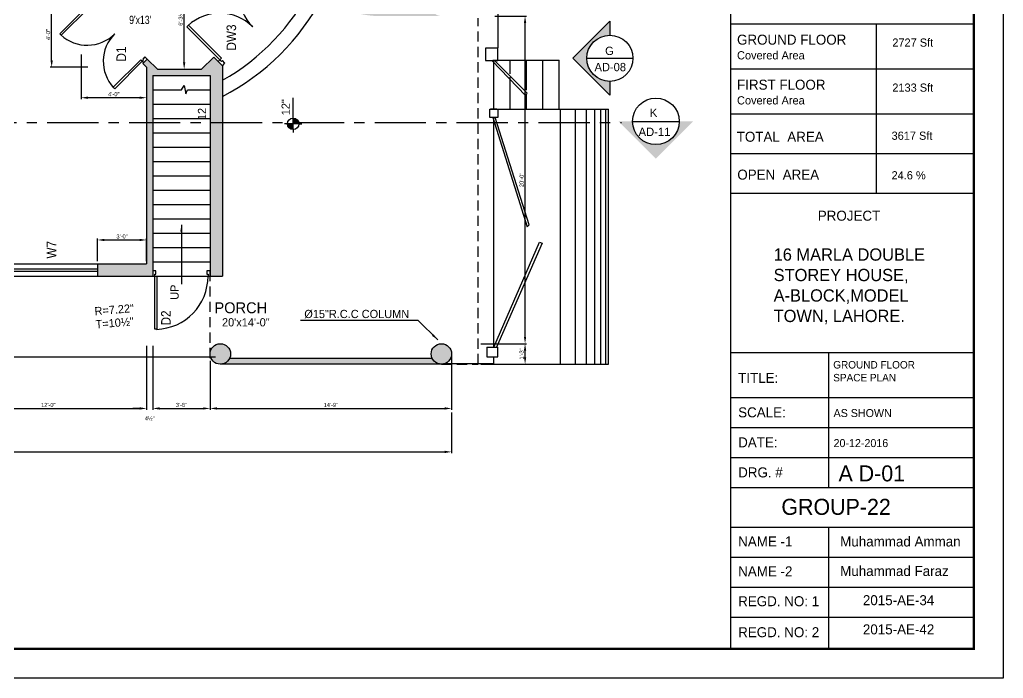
# Model space of a CAD drawing. Extents: x 10753 to 18704, y -5361 to 1140.
# Drawn here: x 11939 to 12659, y -735 to -253 of the extents above; entities that cross this region are included whole.
import ezdxf

# ---------------------------------------------------------------- set-up
doc = ezdxf.new("R2010")
doc.units = 0
doc.header["$LTSCALE"] = 30
doc.header["$MEASUREMENT"] = 0
doc.header["$PDMODE"] = 3
doc.linetypes.add('CENTER', pattern=[2, 1.25, -0.25, 0.25, -0.25])
doc.linetypes.add('HIDDEN', pattern=[0.375, 0.25, -0.125])
doc.layers.get('0').update_dxf_attribs({"linetype": 'CONTINUOUS'})
doc.layers.get('DEFPOINTS').update_dxf_attribs({"linetype": 'CONTINUOUS'})
for name, color, linetype in [('CEILING SECTION', 33, 'CONTINUOUS'), ('cross sectional lines', 9, 'CONTINUOUS'), ('DIM', 6, 'CONTINUOUS'), ('DOOR', 4, 'CONTINUOUS'), ('FALSE CL', 43, 'CONTINUOUS'), ('furniture', 9, 'CONTINUOUS'), ('SEAL', 1, 'CONTINUOUS'), ('SLINE', 3, 'CONTINUOUS'), ('stairs terrace', 1, 'CONTINUOUS'), ('TEXT', 13, 'CONTINUOUS'), ('TEXTDW', 3, 'CONTINUOUS'), ('WALL', 2, 'CONTINUOUS'), ('Walls Hatch', 51, 'CONTINUOUS'), ('WINDOW', 5, 'CONTINUOUS'), ('WL', 9, 'CONTINUOUS')]:
    doc.layers.add(name, color=color, linetype=linetype)
doc.styles.add('EE', font='eurr____.ttf')
doc.styles.add('ROMAND', font='stylu.ttf', dxfattribs={"height": 2})
doc.styles.add('SEAL TEXT', font='stylu.ttf', dxfattribs={"height": 6})
doc.styles.get("Standard").update_dxf_attribs({"font": 'stylu.ttf', "height": 3})
doc.styles.add('Work Dim', font='stylu.ttf', dxfattribs={"height": 4})
doc.dimstyles.new('D1', dxfattribs={"dimtxt": 6, "dimasz": 5, "dimexe": 1, "dimexo": 2, "dimgap": 1, "dimtad": 1, "dimdec": 4, "dimzin": 3, "dimdsep": 46, "dimlunit": 4, "dimtxsty": 'Standard', "dimcen": 3, "dimclrd": 7, "dimclre": 7, "dimclrt": 2, "dimadec": 0, "dimazin": 0, "dimtfac": 1, "dimtdec": 4, "dimtofl": 0, "dimtmove": 2, "dimatfit": 3, "dimfxl": 1, "dimfrac": 2, "dimtolj": 1, "dimtzin": 1, "dimarcsym": 0})

# ---------------------------------------------------------------- blocks, each defined once
blk = doc.blocks.new('*D55')
at = {"layer": 'DEFPOINTS', "color": 0, "transparency": 16777216}
for p in [(11428.54, -515.05), (12255.04, -538.47), (12255.04, -569.31)]:
    blk.add_point(p, dxfattribs=at)
at = {"layer": 'DIM', "color": 7, "lineweight": -2, "transparency": 16777216}
for p, q in [((11428.54, -517.05), (11428.54, -570.31)), ((12255.04, -540.47), (12255.04, -570.31)), ((11433.54, -569.31), (12250.04, -569.31))]:
    blk.add_line(p, q, dxfattribs=at)
at = {"layer": 'DIM', "color": 7, "transparency": 16777216}
for points in [[(11433.54, -568.48), (11433.54, -570.15), (11428.54, -569.31)], [(12250.04, -568.48), (12250.04, -570.15), (12255.04, -569.31)]]:
    blk.add_solid(points, dxfattribs=at)
at = {"layer": 'DIM', "color": 2, "transparency": 16777216, "insert": (11841.79, -566.6), "char_height": 3, "attachment_point": 5}
blk.add_mtext('\\A1;68\'-10 1/2"', dxfattribs=at)
blk = doc.blocks.new('2-DOOR')
for p, q in [((0.3, 0.74), (0.3, 6.43)), ((0.3, 6.43), (0.6, 6.43)), ((0.6, 6.43), (0.6, 0.74)), ((11.37, 6.43), (11.67, 6.43)), ((11.37, 0.74), (11.37, 6.43)), ((11.67, 6.43), (11.67, 0.74)), ((0.3, 0.75), (0, 0.75)), ((0, 0.75), (0, 0)), ((0, 0), (0.45, 0)), ((0.3, 0.45), (0.3, 0.75)), ((0.6, 0.74), (0.3, 0.74)), ((0.45, 0.45), (0.3, 0.45)), ((0.45, 0), (0.45, 0.45)), ((11.67, 0.74), (11.37, 0.74)), ((11.52, 0.45), (11.52, 0)), ((11.67, 0.45), (11.52, 0.45)), ((11.52, 0), (11.97, 0)), ((11.97, 0.75), (11.67, 0.75)), ((11.67, 0.75), (11.67, 0.45)), ((11.97, 0), (11.97, 0.75))]:
    blk.add_line(p, q)
for centre, start, end in [((0.3, 0.75), 0, 87.8361), ((11.67, 0.75), 92.1639, 180)]:
    blk.add_arc(centre, 5.69, start, end)
blk = doc.blocks.new('*D58')
at = {"layer": 'DEFPOINTS', "color": 0, "transparency": 16777216}
for p in [(12284.73, -250.06), (12308.83, -250.06), (12308.83, -490.06)]:
    blk.add_point(p, dxfattribs=at)
at = {"layer": 'DIM', "color": 7, "lineweight": -2, "transparency": 16777216}
for p, q in [((12286.73, -250.06), (12309.83, -250.06)), ((12308.83, -485.06), (12308.83, -255.06)), ((12306.83, -490.06), (12307.83, -490.06))]:
    blk.add_line(p, q, dxfattribs=at)
at = {"layer": 'DIM', "color": 7, "transparency": 16777216}
for points in [[(12308, -255.06), (12309.66, -255.06), (12308.83, -250.06)], [(12308, -485.06), (12309.66, -485.06), (12308.83, -490.06)]]:
    blk.add_solid(points, dxfattribs=at)
at = {"layer": 'DIM', "color": 2, "transparency": 16777216, "insert": (12306.28, -370.06), "char_height": 3, "attachment_point": 5, "rotation": 90}
blk.add_mtext('\\A1;20\'-0"', dxfattribs=at)
blk = doc.blocks.new('*D59')
at = {"layer": 'DEFPOINTS', "color": 0, "transparency": 16777216}
for p in [(12274.54, -490.06), (12308.83, -490.06), (12274.54, -505.06)]:
    blk.add_point(p, dxfattribs=at)
at = {"layer": 'DIM', "color": 7, "lineweight": -2, "transparency": 16777216}
for p, q in [((12276.54, -490.06), (12309.83, -490.06)), ((12308.83, -500.06), (12308.83, -495.06)), ((12276.54, -505.06), (12309.83, -505.06))]:
    blk.add_line(p, q, dxfattribs=at)
at = {"layer": 'DIM', "color": 7, "transparency": 16777216}
for points in [[(12308, -495.06), (12309.66, -495.06), (12308.83, -490.06)], [(12308, -500.06), (12309.66, -500.06), (12308.83, -505.06)]]:
    blk.add_solid(points, dxfattribs=at)
at = {"layer": 'DIM', "color": 2, "transparency": 16777216, "insert": (12306.28, -497.56), "char_height": 3, "attachment_point": 5, "rotation": 90}
blk.add_mtext('\\A1;1\'-3"', dxfattribs=at)
blk = doc.blocks.new('LEVEL')
h = blk.add_hatch(color=256)
h.paths.add_polyline_path([(-13.5, 0), (-13.5, 3, 0.414214), (-16.5, 0)])
h.paths.add_polyline_path([(-10.5, 0), (-13.5, 0), (-13.5, -3, 0.414214)])
for p, q in [((-16.5, 0), (-18, 0)), ((-16.5, 0), (-10.5, 0)), ((-13.5, 3), (-13.5, 4.5)), ((-13.5, -3), (-13.5, 3)), ((-10.5, 0), (0, 0)), ((-13.5, -3), (-13.5, -4.5))]:
    blk.add_line(p, q)
blk.add_circle((-13.5, 0), 3)
blk = doc.blocks.new('*D64')
at = {"layer": 'DEFPOINTS', "color": 0, "transparency": 16777216}
for p in [(12031.54, -489.63), (11887.54, -537.47), (12031.54, -537.47)]:
    blk.add_point(p, dxfattribs=at)
at = {"layer": 'DIM', "color": 7, "lineweight": -2, "transparency": 16777216}
for p, q in [((12031.54, -491.63), (12031.54, -538.47)), ((11887.54, -535.47), (11887.54, -536.47)), ((11892.54, -537.47), (12026.54, -537.47))]:
    blk.add_line(p, q, dxfattribs=at)
at = {"layer": 'DIM', "color": 7, "transparency": 16777216}
for points in [[(11892.54, -536.64), (11892.54, -538.31), (11887.54, -537.47)], [(12026.54, -536.64), (12026.54, -538.31), (12031.54, -537.47)]]:
    blk.add_solid(points, dxfattribs=at)
at = {"layer": 'DIM', "color": 2, "transparency": 16777216, "insert": (11959.54, -534.92), "char_height": 3, "attachment_point": 5}
blk.add_mtext('\\A1;12\'-0"', dxfattribs=at)
blk = doc.blocks.new('WINDOW')
for p, q in [((12, 0), (0, 0)), ((12, -3.75), (0, -3.75)), ((12, -5.25), (0, -5.25)), ((12, -9), (0, -9))]:
    blk.add_line(p, q)
blk = doc.blocks.new('D1')
for p, q in [((-3, 40.85), (-1.5, 40.85)), ((-3, 1.85), (-3, 40.85)), ((-1.5, 40.85), (-1.5, 1.85)), ((-40.5, 1.88), (-42, 1.88)), ((-42, 1.88), (-42, -1.88)), ((-40.5, 0.38), (-40.5, 1.88)), ((-39.75, 0.38), (-40.5, 0.38)), ((-39.75, -1.88), (-39.75, 0.38)), ((-1.5, 1.85), (-3, 1.85)), ((-2.25, 0.38), (-2.25, -1.88)), ((-1.5, 0.38), (-2.25, 0.38)), ((0, 1.88), (-1.5, 1.88)), ((-1.5, 1.88), (-1.5, 0.38)), ((0, -1.88), (0, 1.88)), ((-42, -1.88), (-39.75, -1.88)), ((-2.25, -1.88), (0, -1.88))]:
    blk.add_line(p, q)
blk.add_arc((-1.5, 1.88), 39, 91.84981, 180)
blk = doc.blocks.new('*D65')
at = {"layer": 'DEFPOINTS', "color": 0, "transparency": 16777216}
for p in [(12078.04, -500.56), (12036.04, -537.47), (12078.04, -537.47)]:
    blk.add_point(p, dxfattribs=at)
at = {"layer": 'DIM', "color": 7, "lineweight": -2, "transparency": 16777216}
for p, q in [((12078.04, -502.56), (12078.04, -538.47)), ((12036.04, -535.47), (12036.04, -536.47)), ((12041.04, -537.47), (12073.04, -537.47))]:
    blk.add_line(p, q, dxfattribs=at)
at = {"layer": 'DIM', "color": 7, "transparency": 16777216}
for points in [[(12041.04, -536.64), (12041.04, -538.31), (12036.04, -537.47)], [(12073.04, -536.64), (12073.04, -538.31), (12078.04, -537.47)]]:
    blk.add_solid(points, dxfattribs=at)
at = {"layer": 'DIM', "color": 2, "transparency": 16777216, "insert": (12057.04, -534.92), "char_height": 3, "attachment_point": 5}
blk.add_mtext('\\A1;3\'-6"', dxfattribs=at)
blk = doc.blocks.new('*D66')
at = {"layer": 'DEFPOINTS', "color": 0, "transparency": 16777216}
for p in [(12036.04, -489.63), (12031.54, -537.47), (12036.04, -537.47)]:
    blk.add_point(p, dxfattribs=at)
at = {"layer": 'DIM', "color": 7, "lineweight": -2, "transparency": 16777216}
for p, q in [((12036.04, -491.63), (12036.04, -538.47)), ((12026.54, -537.47), (12021.54, -537.47)), ((12031.54, -535.47), (12031.54, -536.47)), ((12041.04, -537.47), (12046.04, -537.47))]:
    blk.add_line(p, q, dxfattribs=at)
at = {"layer": 'DIM', "color": 7, "transparency": 16777216}
for points in [[(12026.54, -536.64), (12026.54, -538.31), (12031.54, -537.47)], [(12041.04, -536.64), (12041.04, -538.31), (12036.04, -537.47)]]:
    blk.add_solid(points, dxfattribs=at)
at = {"layer": 'DIM', "color": 2, "transparency": 16777216, "insert": (12033.79, -544.71), "char_height": 3, "attachment_point": 5}
blk.add_mtext('\\A1;4½"', dxfattribs=at)
blk = doc.blocks.new('*D67')
at = {"layer": 'DEFPOINTS', "color": 0, "transparency": 16777216}
for p in [(12031.54, -414.08), (11995.54, -431.56), (12031.54, -431.56)]:
    blk.add_point(p, dxfattribs=at)
at = {"layer": 'DIM', "color": 7, "lineweight": -2, "transparency": 16777216}
for p, q in [((11995.54, -429.56), (11995.54, -413.08)), ((12000.54, -414.08), (12026.54, -414.08)), ((12031.54, -429.56), (12031.54, -413.08))]:
    blk.add_line(p, q, dxfattribs=at)
at = {"layer": 'DIM', "color": 7, "transparency": 16777216}
for points in [[(12000.54, -413.25), (12000.54, -414.91), (11995.54, -414.08)], [(12026.54, -413.25), (12026.54, -414.91), (12031.54, -414.08)]]:
    blk.add_solid(points, dxfattribs=at)
at = {"layer": 'DIM', "color": 2, "transparency": 16777216, "insert": (12013.54, -411.51), "char_height": 3, "attachment_point": 5}
blk.add_mtext('\\A1;3\'-0"', dxfattribs=at)
blk = doc.blocks.new('*D69')
at = {"layer": 'DEFPOINTS', "color": 0, "transparency": 16777216}
for p in [(11983.54, -276.22), (11983.54, -309.89), (12031.54, -309.89)]:
    blk.add_point(p, dxfattribs=at)
at = {"layer": 'DIM', "color": 7, "lineweight": -2, "transparency": 16777216}
for p, q in [((11983.54, -278.22), (11983.54, -310.89)), ((12026.54, -309.89), (11988.54, -309.89)), ((12031.54, -307.89), (12031.54, -308.89))]:
    blk.add_line(p, q, dxfattribs=at)
at = {"layer": 'DIM', "color": 7, "transparency": 16777216}
for points in [[(11988.54, -309.05), (11988.54, -310.72), (11983.54, -309.89)], [(12026.54, -309.05), (12026.54, -310.72), (12031.54, -309.89)]]:
    blk.add_solid(points, dxfattribs=at)
at = {"layer": 'DIM', "color": 2, "transparency": 16777216, "insert": (12007.54, -307.31), "char_height": 3, "attachment_point": 5}
blk.add_mtext('\\A1;4\'-0"', dxfattribs=at)
blk = doc.blocks.new('*D70')
at = {"layer": 'DEFPOINTS', "color": 0, "transparency": 16777216}
for p in [(11961.97, -239.56), (11961.97, -239.56), (11990.41, -287.56)]:
    blk.add_point(p, dxfattribs=at)
at = {"layer": 'DIM', "color": 7, "lineweight": -2, "transparency": 16777216}
for p, q in [((11959.97, -239.56), (11960.97, -239.56)), ((11961.97, -282.56), (11961.97, -244.56)), ((11988.41, -287.56), (11960.97, -287.56))]:
    blk.add_line(p, q, dxfattribs=at)
at = {"layer": 'DIM', "color": 7, "transparency": 16777216}
for points in [[(11961.14, -244.56), (11962.8, -244.56), (11961.97, -239.56)], [(11961.14, -282.56), (11962.8, -282.56), (11961.97, -287.56)]]:
    blk.add_solid(points, dxfattribs=at)
at = {"layer": 'DIM', "color": 2, "transparency": 16777216, "insert": (11959.39, -263.56), "char_height": 3, "attachment_point": 5, "rotation": 90}
blk.add_mtext('\\A1;4\'-0"', dxfattribs=at)
blk = doc.blocks.new('*D110')
at = {"layer": 'DEFPOINTS', "color": 0, "transparency": 16777216}
for p in [(12255.04, -497.56), (12078.04, -537.47), (12255.04, -537.47)]:
    blk.add_point(p, dxfattribs=at)
at = {"layer": 'DOOR', "color": 7, "lineweight": -2, "transparency": 16777216}
for p, q in [((12255.04, -499.56), (12255.04, -538.47)), ((12078.04, -535.47), (12078.04, -536.47)), ((12083.04, -537.47), (12250.04, -537.47))]:
    blk.add_line(p, q, dxfattribs=at)
at = {"layer": 'DOOR', "color": 7, "transparency": 16777216}
for points in [[(12083.04, -536.64), (12083.04, -538.31), (12078.04, -537.47)], [(12250.04, -536.64), (12250.04, -538.31), (12255.04, -537.47)]]:
    blk.add_solid(points, dxfattribs=at)
at = {"layer": 'DOOR', "color": 2, "transparency": 16777216, "insert": (12166.54, -534.91), "char_height": 3, "attachment_point": 5}
blk.add_mtext('\\A1;14\'-9"', dxfattribs=at)
blk = doc.blocks.new('*D115')
at = {"layer": 'DEFPOINTS', "color": 0, "transparency": 16777216}
for p in [(12059.04, -213.57), (12147.3, -213.57), (12059.04, -289.06)]:
    blk.add_point(p, dxfattribs=at)
at = {"layer": 'DOOR', "color": 7, "lineweight": -2, "transparency": 16777216}
for p, q in [((12145.3, -213.57), (12058.04, -213.57)), ((12059.04, -284.06), (12059.04, -218.57)), ((12057.04, -289.06), (12058.04, -289.06))]:
    blk.add_line(p, q, dxfattribs=at)
at = {"layer": 'DOOR', "color": 7, "transparency": 16777216}
for points in [[(12058.21, -218.57), (12059.88, -218.57), (12059.04, -213.57)], [(12058.21, -284.06), (12059.88, -284.06), (12059.04, -289.06)]]:
    blk.add_solid(points, dxfattribs=at)
at = {"layer": 'DOOR', "color": 2, "transparency": 16777216, "insert": (12056.47, -251.31), "char_height": 3, "attachment_point": 5, "rotation": 90}
blk.add_mtext('\\A1;6\'-3½"', dxfattribs=at)

msp = doc.modelspace()

# ---------------------------------------------------------------- hatches: boundary and pattern name
at = {"layer": 'DIM'}
for points in [[(12093.0352, -497.55953, 1), (12078.0352, -497.55953, 1)], [(12247.5352, -490.05953, 1), (12247.5352, -505.05953, 1)]]:
    msp.add_hatch(color=256, dxfattribs=at).paths.add_polyline_path(points)
at = {"layer": 'SLINE'}
for points in [[(12370.98776, -253.88031), (12370.98776, -264.10416, 0.414213562), (12354.09674, -280.99517, 0.414213562), (12370.98776, -297.88619), (12370.98776, -308.11004), (12343.8729, -280.99517)], [(12377.25675, -327.1875), (12387.59286, -327.1875, 0.414213562), (12404.66934, -344.26399, 0.414213562), (12421.74583, -327.1875), (12432.08193, -327.1875), (12404.66934, -354.60009)]]:
    msp.add_hatch(color=3, dxfattribs=at).paths.add_polyline_path(points)
at = {"layer": 'Walls Hatch'}
h = msp.add_hatch(color=51, dxfattribs=at)
h.dxf.hatch_style = 1
h.paths.add_polyline_path([(11437.5352, -431.55953), (11437.5352, -413.55953), (11428.5352, -413.55953), (11428.5352, -440.55953), (11602.5352, -440.55953), (11602.5352, -431.55953), (11598.0352, -431.55953), (11598.0352, -344.55953), (11718.0352, -344.55953), (11718.0352, -368.55953), (11722.5352, -368.55953), (11722.5352, -327.96779), (11718.0352, -327.96779), (11718.0352, -335.55953), (11652.0352, -335.55953), (11652.0352, -327.96779), (11643.0352, -327.96779), (11643.0352, -335.55953), (11557.5352, -335.55953), (11557.5352, -344.55953), (11593.5352, -344.55953), (11593.5352, -431.55953), (11533.5352, -431.55953), (11533.5352, -404.55953), (11529.0352, -404.55953), (11529.0352, -431.55953)])
h.paths.add_polyline_path([(11428.5352, -327.96779), (11428.5352, -365.55953), (11437.5352, -365.55953), (11437.5352, -344.55953), (11527.5352, -344.55953), (11527.5352, -335.55953), (11437.5352, -335.55953), (11437.5352, -327.96779)], flags=17)
h.paths.add_polyline_path([(11428.5352, -268.05953), (11428.5352, -327.96779), (11437.5352, -327.96779), (11437.5352, -268.05953)])
h.paths.add_polyline_path([(11437.5352, -170.55953), (11437.5352, -91.05953), (11499.0352, -91.05953), (11499.0352, -86.55953), (11437.5352, -86.55953), (11437.5352, -82.05953), (11428.5352, -82.05953), (11428.5352, -184.05953), (11437.5352, -184.05953), (11437.5352, -179.55953), (11643.0352, -179.55953), (11643.0352, -184.05953), (11652.0352, -184.05953), (11652.0352, -179.55953), (11676.0352, -179.55953), (11676.0352, -170.55953), (11542.5352, -170.55953), (11542.5352, -143.55953), (11533.5352, -143.55953), (11533.5352, -170.55953)])
h.paths.add_polyline_path([(11428.5352, 30.44047), (11428.5352, -34.05953), (11437.5352, -34.05953), (11437.5352, 21.44047), (11533.5352, 21.44047), (11533.5352, -86.55953), (11529.0352, -86.55953), (11529.0352, -91.05953), (11533.5352, -91.05953), (11533.5352, -95.55953), (11542.5352, -95.55953), (11542.5352, 21.44047), (11635.5352, 21.44047), (11635.5352, 30.44047)])
h.paths.add_polyline_path([(11643.0352, -226.05953), (11643.0352, -327.96779), (11652.0352, -327.96779), (11652.0352, -251.55953), (11656.5352, -251.55953), (11656.5352, -242.55953), (11652.0352, -242.55953), (11652.0352, -226.05953)])
h.paths.add_polyline_path([(11698.5352, -242.55953), (11698.5352, -251.55953), (11718.0352, -251.55953), (11718.0352, -327.96779), (11722.5352, -327.96779), (11722.5352, -242.55953)])
h.paths.add_polyline_path([(11700.0352, -431.55953), (11700.0352, -440.55953), (11751.0352, -440.55953), (11751.0352, -431.55953), (11722.5352, -431.55953), (11722.5352, -404.55953), (11718.0352, -404.55953), (11718.0352, -431.55953)])
h.paths.add_polyline_path([(11638.5352, -431.55953), (11638.5352, -440.55953), (11664.0352, -440.55953), (11664.0352, -431.55953)], flags=17)
h.paths.add_polyline_path([(11722.5352, 6.44047), (11722.5352, -170.55953), (11718.0352, -170.55953), (11718.0352, -179.55953), (11731.5352, -179.55953), (11731.5352, -2.55953), (11783.36537, -2.55953), (11783.36647, 6.44047), (11731.5352, 6.44047)])
h.paths.add_polyline_path([(11783.36647, 6.44047), (11783.36537, -2.55953), (11790.0352, -2.55953), (11790.0352, 6.44047)])
h.paths.add_polyline_path([(11934.0352, 6.44047), (11934.0352, -2.55953), (12001.5352, -2.55953), (12001.5352, 6.44047)])
h.paths.add_polyline_path([(12052.5352, 30.44047), (12052.5352, 21.44047), (12205.5352, 21.44047), (12205.5352, 30.44047)])
h.paths.add_polyline_path([(11995.5352, -431.55953), (11995.5352, -440.55953), (12036.0352, -440.55953), (12036.0352, -327.96779), (12031.5352, -327.96779), (12031.5352, -431.55953)])
h.paths.add_polyline_path([(12080.67124, -280.19556), (12071.80728, -289.05953), (12039.39917, -289.05953), (12031.93039, -281.59075), (12028.74841, -284.77273), (12031.5352, -287.55953), (12031.5352, -327.96779), (12036.0352, -327.96779), (12036.0352, -293.55953), (12078.0352, -293.55953), (12078.0352, -327.96779), (12087.0352, -327.96779), (12087.0352, -286.55953)])
h.paths.add_polyline_path([(12078.0352, -327.96779), (12078.0352, -440.55953), (12087.0352, -440.55953), (12087.0352, -327.96779)])
h.paths.add_polyline_path([(12092.40907, -500.55953, -0.298216627), (12085.5352, -505.05953), (12247.5352, -505.05953, -0.298216627), (12240.66134, -500.55953)])
h.paths.add_polyline_path([(12151.7967, -213.5701), (12151.7967, -208.05953), (12147.2967, -208.05953), (12147.2967, -213.5701), (12139.95801, -220.9088), (12146.32197, -227.27276), (12148.87584, -224.71889, 0.232954432), (12205.59431, -250.05953), (12247.5352, -250.05953, -0.474497868), (12240.18673, -241.05953), (12238.5352, -241.05953), (12238.5352, -224.55953), (12229.5352, -224.55953), (12229.5352, -241.05953), (12205.41942, -241.05953, -0.262785094)])
h.paths.add_polyline_path([(12229.5352, -203.55953), (12229.5352, -212.55953), (12238.5352, -212.55953), (12238.5352, -203.55953)])
h.paths.add_polyline_path([(12147.2967, -179.55953), (12147.2967, -184.05953), (12151.7967, -184.05953), (12151.7967, -179.55953)])
h.paths.add_polyline_path([(12046.85116, -100.42345, 0.151876917), (11993.36553, -86.67505), (11993.36553, -109.56647), (11991.76982, -112.33032), (11993.20709, -127.8409), (12002.36553, -111.97802), (12002.36553, -95.67307, -0.399063942), (12081.99953, -179.55953), (12094.5352, -179.55953), (12094.5352, -170.55953), (12090.56302, -170.55953, 0.125206602), (12075.00902, -127.41992), (12079.0099, -123.41905), (12075.82792, -120.23707), (12070.17106, -120.23707), (12054.61471, -104.68072), (12054.61471, -99.02386), (12051.43273, -95.84188)])
h.paths.add_polyline_path([(11983.12931, -127.29613), (11986.56004, -139.35392), (11993.20709, -127.8409), (11991.76982, -112.33032)])
h.paths.add_polyline_path([(11977.14053, -137.669), (11981.06147, -145.54332, -0.018810037), (11983.66605, -144.36647), (11986.56004, -139.35392), (11983.12931, -127.29613)])
h.paths.add_polyline_path([(11974.15872, -142.83365), (11981.95295, -147.33365), (11977.14053, -137.669)])
h.paths.add_polyline_path([(11878.5352, -327.96779), (11878.5352, -431.55953), (11823.0352, -431.55953), (11823.0352, -440.55953), (11923.5352, -440.55953), (11923.5352, -431.55953), (11887.5352, -431.55953), (11887.5352, -327.96779)])
h.paths.add_polyline_path([(11978.09401, -55.56685), (11978.09401, -33.68837), (11964.19211, -33.68837), (11964.19211, -55.56685)], flags=9)
h.paths.add_polyline_path([(12254.2863, -193.63834), (12236.95394, -193.63834), (12236.95394, -207.54024), (12254.2863, -207.54024)], flags=9)
h.paths.add_polyline_path([(12018.38879, -307.63695), (11996.51031, -307.63695), (11996.51031, -321.53885), (12018.38879, -321.53885)], flags=9)
h.paths.add_polyline_path([(11964.2214, -274.41311), (11964.2214, -252.53464), (11950.3195, -252.53464), (11950.3195, -274.41311)], flags=9)
h.paths.add_polyline_path([(11876.15673, 76.38012), (11848.32217, 76.38012), (11848.32217, 62.47822), (11876.15673, 62.47822)], flags=9)
h.paths.add_polyline_path([(12135.65673, 76.3933), (12107.82217, 76.3933), (12107.82217, 62.4914), (12135.65673, 62.4914)], flags=9)
h.paths.add_polyline_path([(12162.0374, 8.43415), (12134.20285, 8.43415), (12134.20285, -5.46775), (12162.0374, -5.46775)], flags=9)
h.paths.add_polyline_path([(12002.76946, 67.73726), (11991.39318, 67.73726), (11991.39318, 53.83536), (12002.76946, 53.83536)], flags=9)
h.paths.add_polyline_path([(12225.51976, -195.31062), (12225.51976, -177.97827), (12211.61786, -177.97827), (12211.61786, -195.31062)], flags=9)
h.paths.add_polyline_path([(11982.7673, -228.69094), (11982.7673, -206.81246), (11968.8654, -206.81246), (11968.8654, -228.69094)], flags=9)
h.paths.add_polyline_path([(11844.49421, -206.49396), (11822.61573, -206.49396), (11822.61573, -220.39587), (11844.49421, -220.39587)], flags=9)
h.paths.add_polyline_path([(11996.10235, -176.75185), (12005.82864, -151.18355), (11992.83511, -146.24076), (11983.10883, -171.80906)], flags=9)
h.paths.add_polyline_path([(12181.02322, -206.99714), (12200.11665, -183.42636), (12189.31423, -174.67589), (12170.2208, -198.24667)], flags=9)
h.paths.add_polyline_path([(12060.74216, -266.6135), (12060.74216, -236.19622), (12046.84026, -236.19622), (12046.84026, -266.6135)], flags=9)
h.paths.add_polyline_path([(12124.85067, -197.38532), (12094.4334, -197.38532), (12094.4334, -211.28722), (12124.85067, -211.28722)], flags=9)
h.paths.add_polyline_path([(11913.4478, -227.27367), (11913.4478, -200.0826), (11904.11178, -200.0826), (11904.11178, -227.27367)], flags=9)
h.paths.add_polyline_path([(12227.59477, -215.44147), (12227.59477, -191.19468), (12216.64126, -191.19468), (12216.64126, -215.44147)], flags=9)
h.paths.add_polyline_path([(12227.88046, -239.60015), (12227.88046, -215.35336), (12216.92694, -215.35336), (12216.92694, -239.60015)], flags=25)
h.paths.add_polyline_path([(11834.07864, -22.1762), (11834.07864, -4.36925), (11823.29423, -4.36925), (11823.29423, -22.1762)], flags=9)
h.paths.add_polyline_path([(11874.26296, -8.72197), (11853.66815, -8.72197), (11853.66815, -16.53492), (11874.26296, -16.53492)], flags=9)
h.paths.add_polyline_path([(12035.60031, 0.11156), (12035.60031, 17.97489), (12024.64679, 17.97489), (12024.64679, 0.11156)], flags=9)
h.paths.add_polyline_path([(11840.9377, -135.22542), (11840.9377, -84.34607), (11831.57533, -84.34607), (11831.57533, -135.22542)], flags=9)
h.paths.add_polyline_path([(11842.17557, -293.98304), (11842.17557, -267.18808), (11832.83955, -267.18808), (11832.83955, -293.98304)], flags=9)
h.paths.add_polyline_path([(11832.82372, -291.30926), (11832.82372, -267.12478), (11820.25271, -267.12478), (11820.25271, -291.30926)], flags=9)
h.paths.add_polyline_path([(11888.39631, -275.19896), (11888.39631, -258.74058), (11877.51966, -258.74058), (11877.51966, -275.19896)], flags=9)
h.paths.add_polyline_path([(11950.48919, -186.47707), (11950.48919, -170.14423), (11939.98919, -170.14423), (11939.98919, -186.47707)], flags=9)
h.paths.add_polyline_path([(12165.48471, -134.29874), (12165.48471, -107.48182), (12156.0828, -107.48182), (12156.0828, -134.29874)], flags=9)
h.paths.add_polyline_path([(12079.87571, -104.82656), (12068.7644, -93.71525), (12062.3026, -100.17705), (12073.41391, -111.28835)], flags=25)
h.paths.add_polyline_path([(12057.69844, -204.98995), (12057.69844, -191.0024), (12048.53372, -191.0024), (12048.53372, -204.98995)], flags=9)
h.paths.add_polyline_path([(12113.62211, -167.16891), (12113.62211, -150.77715), (12102.94532, -150.77715), (12102.94532, -167.16891)], flags=9)
h.paths.add_polyline_path([(12156.16243, -145.60171), (12156.16243, -90.202), (12143.53871, -90.202), (12143.53871, -145.60171)], flags=9)
h.paths.add_polyline_path([(12018.31468, -285.14858), (12018.31468, -268.81574), (12007.81468, -268.81574), (12007.81468, -285.14858)], flags=9)
h.paths.add_polyline_path([(12035.15737, -261.90462), (12035.15737, -221.26919), (12022.69178, -221.26919), (12022.69178, -261.90462)], flags=9)
h.paths.add_polyline_path([(12044.58947, -254.9014), (12044.58947, -232.82448), (12035.26662, -232.82448), (12035.26662, -254.9014)], flags=9)
h.paths.add_polyline_path([(12099.17199, -277.17295), (12099.17199, -252.88587), (12088.29535, -252.88587), (12088.29535, -277.17295)], flags=9)
h.paths.add_polyline_path([(12017.55924, -238.34151), (12017.55924, -208.84004), (12008.15733, -208.84004), (12008.15733, -238.34151)], flags=9)
h.paths.add_polyline_path([(12008.10261, -238.3426), (12008.10261, -198.89897), (11998.48329, -198.89897), (11998.48329, -238.3426)], flags=9)
h.paths.add_polyline_path([(12164.51588, -201.52016), (12164.51588, -185.07714), (12153.68536, -185.07714), (12153.68536, -201.52016)], flags=9)
h.paths.add_polyline_path([(12138.05497, -324.25012), (12138.05497, -306.86725), (12128.90343, -306.86725), (12128.90343, -324.25012)], flags=9)
h.paths.add_polyline_path([(12207.08979, -236.23521), (12207.08979, -192.10343), (12194.65934, -192.10343), (12194.65934, -236.23521)], flags=9)
h.paths.add_polyline_path([(12216.70234, -234.51082), (12216.70234, -201.02424), (12206.99077, -201.02424), (12206.99077, -234.51082)], flags=9)
h.paths.add_polyline_path([(12082.56858, -229.26098), (12082.56858, -211.80344), (12073.19304, -211.80344), (12073.19304, -229.26098)], flags=9)
h.paths.add_polyline_path([(11829.89638, -139.78242), (11829.89638, -69.64186), (11817.43079, -69.64186), (11817.43079, -139.78242)], flags=9)
h.paths.add_polyline_path([(12237.67486, -20.12186), (12237.67486, -2.31491), (12226.89046, -2.31491), (12226.89046, -20.12186)], flags=9)
h.paths.add_polyline_path([(12001.90463, -87.03355), (12001.90463, -13.64596), (11992.52908, -13.64596), (11992.52908, -87.03355)], flags=9)

# ---------------------------------------------------------------- linework, layer by layer
at = {"linetype": 'HIDDEN'}
for p, q in [((12274.5352, -505.05953), (12274.5352, -251.55953)), ((12078.0352, -500.56402), (12078.0352, -440.55953)), ((12247.5352, -505.05953), (12274.5352, -505.05953))]:
    msp.add_line(p, q, dxfattribs=at)
at = {"layer": 'CEILING SECTION', "color": 1}
for p, q in [((12279.91591, -273.58546), (12279.91591, -282.58546)), ((12288.91591, -273.58546), (12279.91591, -273.58546)), ((12288.91591, -282.58546), (12288.91591, -273.58546)), ((12288.91591, -282.58546), (12288.91591, -273.7356)), ((12279.91591, -282.58546), (12288.91591, -282.58546)), ((12284.41591, -282.58546), (12309.50033, -308.40739)), ((12310.47329, -306.66001), (12286.41664, -282.58546)), ((12309.50033, -308.40739), (12310.47329, -306.66001)), ((12282.91591, -324.31143), (12282.91591, -318.31143)), ((12282.91591, -318.31143), (12288.91591, -318.31143)), ((12285.91591, -324.31143), (12282.91591, -324.31143)), ((12288.16104, -324.31143), (12283.67078, -324.31143)), ((12285.16104, -324.31143), (12310.44983, -404.41435)), ((12288.91591, -324.31143), (12285.91591, -324.31143)), ((12311.92995, -403.06927), (12286.98002, -324.31143)), ((12288.91591, -318.31143), (12288.91591, -324.31143)), ((12310.44983, -404.41435), (12311.92995, -403.06927)), ((12285.89299, -492.6037), (12319.44965, -415.59753)), ((12321.28313, -416.39649), (12287.91591, -492.6037)), ((12319.44965, -415.59753), (12321.28173, -416.3997)), ((12280.91591, -492.6037), (12280.91591, -499.6037)), ((12280.91591, -492.6037), (12288.91591, -492.6037)), ((12288.91591, -499.6037), (12288.91591, -492.6037)), ((12280.91591, -499.6037), (12287.91591, -499.6037)), ((12287.91591, -499.6037), (12288.91591, -499.6037))]:
    msp.add_line(p, q, dxfattribs=at)
at = {"layer": 'CEILING SECTION'}
for p, q in [((12288.91591, -282.58546), (12285.23783, -282.58546)), ((12288.16104, -318.31143), (12283.4337, -318.31143))]:
    msp.add_line(p, q, dxfattribs=at)
at = {"layer": 'CEILING SECTION', "color": 8}
for p, q in [((12285.91591, -318.31143), (12285.91591, -282.43531)), ((12286.14848, -282.43531), (12333.91591, -282.43531)), ((12309.91591, -304.45096), (12309.91591, -282.43531)), ((12321.91591, -318.31143), (12321.91591, -282.43531)), ((12333.91591, -318.31143), (12333.91591, -282.43531)), ((12297.91591, -318.31143), (12297.91591, -294.78813)), ((12309.91591, -318.31143), (12309.91591, -307.14095)), ((12285.89299, -492.45356), (12285.89299, -324.31143)), ((12288.53847, -318.31143), (12369.89299, -318.31143)), ((12334.89299, -505.05953), (12334.89299, -318.31143)), ((12345.7292, -505.05953), (12345.7292, -318.31143)), ((12353.77092, -505.05953), (12353.77092, -318.31143)), ((12359.89299, -505.05953), (12359.89299, -318.31143)), ((12364.44812, -505.05953), (12364.44812, -318.31143)), ((12368.02223, -505.05953), (12368.02223, -318.31143)), ((12369.89299, -505.05953), (12369.89299, -318.31143)), ((12285.91591, -505.05953), (12369.89299, -505.05953))]:
    msp.add_line(p, q, dxfattribs=at)
at = {"layer": 'cross sectional lines', "linetype": 'CENTER'}
msp.add_line((11358.67541, -327.96779), (12379.48144, -327.96779), dxfattribs=at)
at = {"layer": 'FALSE CL'}
msp.add_line((12297.91591, -292.44203), (12297.91591, -282.43531), dxfattribs=at)
at = {"layer": 'furniture', "color": 2}
for p, q in [((12370.98776, -253.88031), (12343.8729, -280.99517)), ((12370.98776, -308.11004), (12343.8729, -280.99517)), ((12370.98776, -297.88619), (12370.98776, -308.11004))]:
    msp.add_line(p, q, dxfattribs=at)
at = {"layer": 'SEAL', "color": 1}
for p, q in [((12459.45685, 195.27145), (12459.45685, -713.52291)), ((12637.6012, -256.01048), (12459.45685, -256.01048)), ((12565.96549, -256.01048), (12565.96549, -379.95218)), ((12637.6012, -288.99883), (12459.45685, -288.99883)), ((12637.6012, -321.98719), (12459.45685, -321.98719)), ((12637.6012, -350.96968), (12459.45685, -350.96968)), ((12637.6012, -350.96968), (12459.45685, -350.96968)), ((12637.6012, -379.95218), (12459.45685, -379.95218)), ((12637.6012, -496.74507), (12459.45685, -496.74507)), ((12531.21389, -496.74507), (12531.21389, -595.6984)), ((12637.6012, -529.73343), (12459.45685, -529.73343)), ((12637.6012, -551.72567), (12459.45685, -551.72567)), ((12637.6012, -573.7179), (12459.45685, -573.7179)), ((12637.6012, -595.6984), (12459.45685, -595.6984)), ((12637.6012, -595.6984), (12459.45685, -595.6984)), ((12637.6012, -624.57847), (12459.45685, -624.57847)), ((12531.21389, -624.57847), (12531.21389, -712.54742)), ((12637.6012, -646.57071), (12459.45685, -646.57071)), ((12637.6012, -668.56294), (12459.45685, -668.56294)), ((12637.6012, -690.55518), (12459.45685, -690.55518))]:
    msp.add_line(p, q, dxfattribs=at)
msp.add_lwpolyline([(12659.23917, 216.90941), (12659.23917, -735.16087), (11241.16089, -735.16087), (11241.16089, 216.90941)], close=True, dxfattribs=at)
at = {"layer": 'SLINE', "color": 3}
for p, q in [((12370.98776, -253.88031), (12370.98776, -264.10416)), ((12354.09674, -280.99517), (12387.87878, -280.99517)), ((12387.59286, -327.1875), (12421.74583, -327.1875))]:
    msp.add_line(p, q, dxfattribs=at)
for centre, radius in [((12370.98776, -280.99517), 16.89102), ((12404.66934, -327.1875), 17.07648)]:
    msp.add_circle(centre, radius, dxfattribs=at)
at = {"layer": 'stairs terrace'}
for p, q in [((12057.0352, -304.05953), (12059.14224, -301.02119)), ((12059.14224, -301.02119), (12060.17568, -306.93098)), ((12036.0352, -304.05953), (12057.0352, -304.05953)), ((12060.17568, -306.93098), (12061.49997, -304.05953)), ((12061.49997, -304.05953), (12078.0352, -304.05953)), ((12036.0352, -314.55953), (12078.0352, -314.55953)), ((12036.0352, -325.05953), (12078.0352, -325.05953)), ((12036.0352, -335.55953), (12078.0352, -335.55953)), ((12036.0352, -346.05953), (12078.0352, -346.05953)), ((12036.0352, -356.55953), (12078.0352, -356.55953)), ((12036.0352, -367.05953), (12078.0352, -367.05953)), ((12036.0352, -377.55953), (12078.0352, -377.55953)), ((12036.0352, -388.05953), (12078.0352, -388.05953)), ((12036.0352, -398.55953), (12078.0352, -398.55953)), ((12036.0352, -409.05953), (12078.0352, -409.05953)), ((12036.0352, -419.55953), (12078.0352, -419.55953)), ((12036.0352, -430.05953), (12078.0352, -430.05953)), ((12036.0352, -440.55953), (12078.0352, -440.55953))]:
    msp.add_line(p, q, dxfattribs=at)
for radius, start, end in [(161.23662, 299.2215412, 333.35104515), (171.73662, 297.28003893, 332.42178476)]:
    msp.add_arc((12008.32145, -156.36605), radius, start, end, dxfattribs=at)
at = {"layer": 'WALL'}
for p, q in [((12071.80728, -289.05953), (12080.67124, -280.19556)), ((12080.67124, -280.19556), (12087.0352, -286.55953)), ((12028.74841, -284.77273), (12031.93039, -281.59075)), ((12031.5352, -287.55953), (12028.74841, -284.77273)), ((12031.5352, -287.55953), (12031.5352, -431.55953)), ((12039.39917, -289.05953), (12031.93039, -281.59075)), ((12087.0352, -286.55953), (12087.0352, -440.55953)), ((12036.0352, -293.55953), (12036.0352, -440.55953)), ((12036.0352, -293.55953), (12078.0352, -293.55953)), ((12039.39917, -289.05953), (12071.80728, -289.05953)), ((12078.0352, -293.55953), (12078.0352, -440.55953)), ((11995.5352, -431.55953), (12031.5352, -431.55953)), ((11995.5352, -431.55953), (11995.5352, -440.55953)), ((11995.5352, -440.55953), (12036.0352, -440.55953)), ((12078.0352, -440.55953), (12087.0352, -440.55953)), ((12092.40907, -500.55953), (12240.66134, -500.55953)), ((12247.5352, -505.05953), (12085.5352, -505.05953))]:
    msp.add_line(p, q, dxfattribs=at)
at = {"layer": 'WALL', "const_width": 1}
for points in [[(12082.05568, -499.81053), (11370.91591, -500.026), (11370.91591, 66.82836)], [(12288.91591, 66.82836), (12288.91591, -273.58546)], [(12249.91591, -504.67164), (12285.91591, -504.67164), (12285.91591, -499.58546)]]:
    msp.add_lwpolyline(points, dxfattribs=at)
at = {"layer": 'WALL'}
for centre in [(12085.5352, -497.55953), (12247.5352, -497.55953)]:
    msp.add_circle(centre, 7.5, dxfattribs=at)
at = {"layer": 'WL', "const_width": 1.80316}
msp.add_lwpolyline([(12637.6012, 195.27145), (12637.6012, -713.52291), (11262.79885, -713.52291), (11262.79885, 195.27145)], close=True, dxfattribs=at)

# ---------------------------------------------------------------- block references
at = {"layer": 'DIM', "xscale": 1.40847587786174, "yscale": 1.40847587786174, "zscale": 1.40847587786174, "rotation": 90}
msp.add_blockref('LEVEL', (12138.96445, -309.96002), dxfattribs=at)
at = {"layer": 'DOOR'}
for p, xscale, yscale, zscale, rotation in [((12087.0352, -286.55953), 5.999999999999999, 5.999999999999999, 5.999999999999999, 44.99999999999714), ((12031.93039, -281.59075), 5, 5, 5, 134.9999999999971)]:
    msp.add_blockref('2-DOOR', p, dxfattribs=dict(at, xscale=xscale, yscale=yscale, zscale=zscale, rotation=rotation))
at = {"layer": 'DOOR', "rotation": 180}
msp.add_blockref('D1', (12036.0352, -438.68453), dxfattribs=at)
at = {"layer": 'WINDOW', "xscale": 6, "zscale": 6, "rotation": 180}
msp.add_blockref('WINDOW', (11995.5352, -440.55953), dxfattribs=at)

# ---------------------------------------------------------------- texts
at = {"layer": 'SEAL', "color": 1}
for s, height, style, p in [('GROUND FLOOR', 7.3307459, 'ROMAND', (12464.13828, -271.02847)), ('2727 Sft', 6.010301, 'SEAL TEXT', (12577.90414, -272.49719)), ('Covered Area', 6.0103009, 'SEAL TEXT', (12464.13828, -281.83048)), ('FIRST FLOOR', 7.3307459, 'ROMAND', (12464.13828, -304.01683)), ('2133 Sft', 6.010301, 'SEAL TEXT', (12577.90414, -305.48555)), ('Covered Area', 6.0103009, 'SEAL TEXT', (12464.13828, -314.81884)), ('TOTAL  AREA', 7.3307459, 'ROMAND', (12463.89761, -342.13495)), ('3617 Sft', 6.010301, 'SEAL TEXT', (12577.35397, -340.71245)), ('OPEN  AREA', 7.330746, 'ROMAND', (12464.35323, -369.87776)), ('24.6 %%%', 6.010301, 'SEAL TEXT', (12577.35397, -369.70029)), ('PROJECT', 7.330746, 'ROMAND', (12523.31308, -399.97069)), ('GROUND FLOOR', 5.4813651, 'SEAL TEXT', (12534.61932, -508.23532)), ('TITLE:', 7.330746, 'ROMAND', (12464.95491, -518.73731)), ('SPACE PLAN', 5.481365, 'SEAL TEXT', (12534.61932, -517.6648)), ('SCALE:', 7.330746, 'ROMAND', (12464.95491, -544.00078)), ('AS SHOWN', 5.856959, 'SEAL TEXT', (12534.85267, -543.79672)), ('DATE:', 7.330746, 'ROMAND', (12464.95491, -565.99302)), ('20-12-2016', 5.856959, 'SEAL TEXT', (12534.85267, -565.78896)), ('DRG. #', 7.330746, 'ROMAND', (12464.95491, -587.98526)), ('A D-01', 11.713918, 'SEAL TEXT', (12538.49145, -590.90287)), ('GROUP-22', 11.729194, 'Work Dim', (12496.61082, -615.4208)), ('NAME -1', 7.330746, 'ROMAND', (12464.95491, -638.57797)), ('Muhammad Amman', 7.3307459, 'ROMAND', (12539.69985, -638.57797)), ('NAME -2', 7.330746, 'ROMAND', (12464.95491, -660.46342)), ('Muhammad Faraz', 7.3307459, 'ROMAND', (12539.69985, -660.21878)), ('REGD. NO: 1', 7.3307459, 'ROMAND', (12464.95491, -682.34888)), ('2015-AE-34', 7.330746, 'ROMAND', (12556.33922, -681.59569)), ('REGD. NO: 2', 7.3307459, 'ROMAND', (12464.95491, -705.04533)), ('2015-AE-42', 7.330746, 'ROMAND', (12556.33922, -702.97256))]:
    msp.add_text(s, height=height, dxfattribs=dict(at, style=style)).set_placement(p)
at = {"layer": 'SEAL', "color": 1, "insert": (12490.96191, -420.25889), "char_height": 8.9881072, "attachment_point": 1, "style": 'ROMAND'}
msp.add_mtext_dynamic_manual_height_columns('16 MARLA DOUBLE STOREY HOUSE,^JA-BLOCK,MODEL TOWN, LAHORE.', width=132.8798337, gutter_width=45, heights=[0], dxfattribs=at)
at = {"layer": 'SLINE', "color": 3, "attachment_point": 1, "style": 'EE'}
for s, width, insert, char_height in [('{\\C0;G}', 21.3389558, (12367.48443, -272.5076), 6.090511), ('{\\C0;AD-08}', 31.0716794, (12359.71059, -284.39038), 6.0905108), ('{\\C0;K}', 21.3389558, (12400.25108, -317.79759), 6.157386), ('{\\C0;AD-11}', 31.0716794, (12392.00247, -331.80854), 6.1573861)]:
    msp.add_mtext_dynamic_manual_height_columns(s, width=width, gutter_width=45, heights=[0], dxfattribs=dict(at, insert=insert, char_height=char_height))
at = {"layer": 'TEXT', "width": 0.791402}
msp.add_text("9'x13'", height=6, dxfattribs=at).set_placement((12018.7594, -255.85789))
at = {"layer": 'TEXT'}
for s, rotation, p in [('UP', 90, (12055.03536, -457.88876)), ('R=7.22"', 4.68788576, (11993.62952, -469.28223)), ('T=10½"', 4.68788576, (11994.41935, -478.91406))]:
    msp.add_text(s, height=6, rotation=rotation, dxfattribs=at).set_placement(p)
for s, height, p in [('PORCH', 8, (12081.23596, -467.7485)), ('20\'x14\'-0"', 6, (12086.78416, -477.38326))]:
    msp.add_text(s, height=height, dxfattribs=at).set_placement(p)
at = {"layer": 'TEXTDW', "width": 0.918649}
for s, p in [('DW3', (12097.10812, -275.36017)), ('D1', (12016.44682, -283.39858)), ('W7', (11965.37156, -427.67005)), ('D2', (12049.17963, -476.67797))]:
    msp.add_text(s, height=7, rotation=90, dxfattribs=at).set_placement(p)
at = {"layer": 'WINDOW', "color": 0}
msp.add_text('12"', height=6, rotation=90, dxfattribs=at).set_placement((12136.41112, -322.72486))
at = {"layer": 'WINDOW'}
msp.add_text('12', height=6, rotation=90, dxfattribs=at).set_placement((12075.09933, -326.28052))
msp.add_text('%%c15"R.C.C COLUMN', height=6, dxfattribs=at).set_placement((12147.06678, -471.2876))

# ---------------------------------------------------------------- dimensions: what is measured, and where the dimension line sits
at = {"layer": 'DIM'}
for base, p1, p2, angle, picture, middle in [((11961.97145, -239.55953), (11990.40859, -287.55953), (11961.97145, -239.55953), 90, '*D70', (11959.39349, -263.55953)), ((12308.83077, -250.05953), (12308.83077, -490.05953), (12284.7272, -250.05953), 90, '*D58', (12306.27697, -370.05953)), ((11983.5352, -309.8869), (12031.5352, -309.8869), (11983.5352, -276.22321), 180, '*D69', (12007.5352, -307.30893)), ((12031.5352, -414.07904), (11995.5352, -431.55953), (12031.5352, -431.55953), 180, '*D67', (12013.5352, -411.51425)), ((12031.5352, -537.47289), (11887.5352, -537.47289), (12031.5352, -489.63016), 180, '*D64', (11959.5352, -534.91909)), ((12308.83077, -490.05953), (12274.5352, -505.05953), (12274.5352, -490.05953), 90, '*D59', (12306.27697, -497.55953)), ((12078.0352, -537.47289), (12036.0352, -537.47289), (12078.0352, -500.56402), 180, '*D65', (12057.0352, -534.91689)), ((12255.0352, -569.31168), (11428.5352, -515.05153), (12255.0352, -538.47289), 180, '*D55', (11841.7852, -566.60304))]:
    dim = msp.add_linear_dim(base=base, p1=p1, p2=p2, angle=angle, dimstyle='D1', dxfattribs=at)
    dim.commit()
    dim.dimension.update_dxf_attribs({"geometry": picture, "text_midpoint": middle})
dim = msp.add_linear_dim(base=(12036.0352, -537.47289), p1=(12031.5352, -537.47289), p2=(12036.0352, -489.63016), angle=180, text='4½"', dimstyle='D1', dxfattribs=at)
dim.commit()
dim.dimension.update_dxf_attribs({"geometry": '*D66', "text_midpoint": (12033.7852, -544.70679)})
at = {"layer": 'DOOR'}
dim = msp.add_linear_dim(base=(12059.04168, -213.5701), p1=(12059.04168, -289.05953), p2=(12147.2967, -213.5701), angle=90, text='6\'-3½"', dimstyle='D1', dxfattribs=at)
dim.commit()
dim.dimension.update_dxf_attribs({"geometry": '*D115', "text_midpoint": (12056.4747, -251.31482)})
dim = msp.add_linear_dim(base=(12255.0352, -537.47289), p1=(12078.0352, -537.47289), p2=(12255.0352, -497.55953), angle=180, dimstyle='D1', dxfattribs=at)
dim.commit()
dim.dimension.update_dxf_attribs({"geometry": '*D110', "text_midpoint": (12166.5352, -534.90591)})

# ---------------------------------------------------------------- leaders
at = {"layer": 'DIM', "color": 7}
msp.add_leader([(12244.81063, -487.24199), (12230.55377, -473.13036), (12144.35794, -473.13036)], dimstyle='D1', dxfattribs=at)
at = {"layer": 'WALL', "color": 7}
msp.add_leader([(12057.0352, -403.09493), (12057.0352, -446.36985)], dimstyle='D1', dxfattribs=at)

doc.saveas('drawing.dxf')
